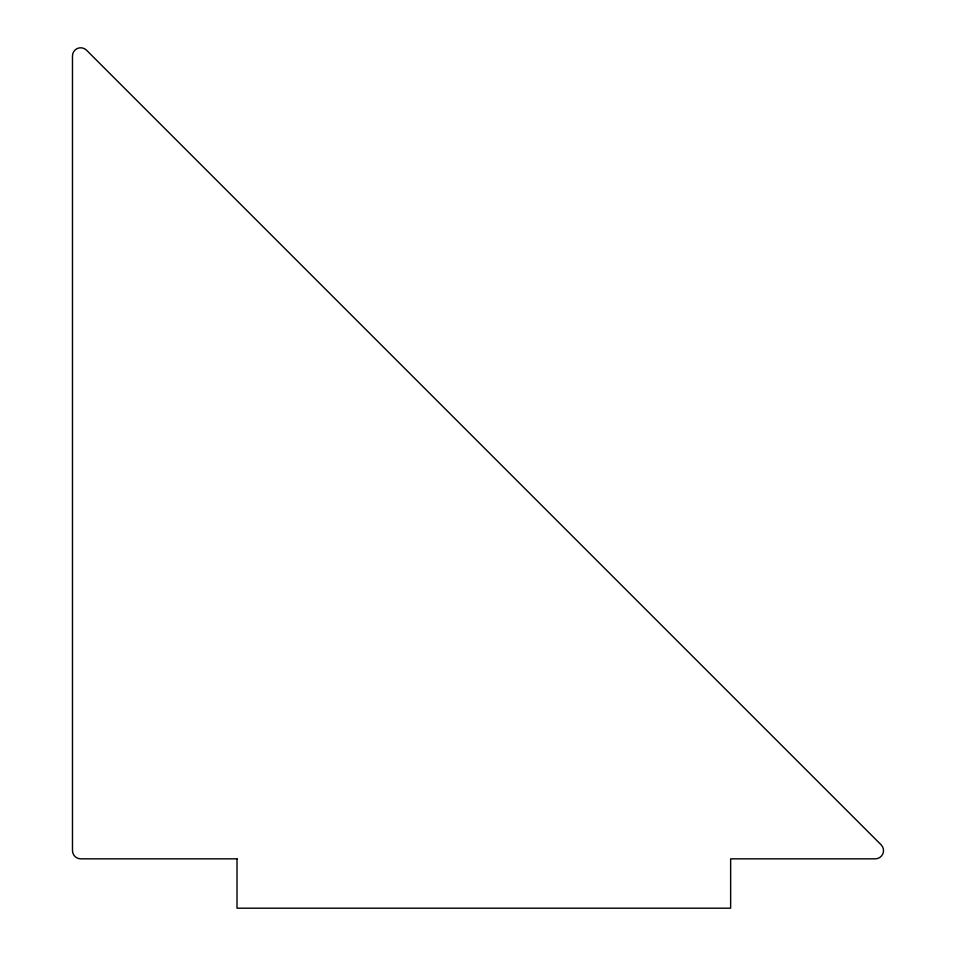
<?xml version="1.0" encoding="UTF-8"?>
<svg xmlns="http://www.w3.org/2000/svg" width="956" height="956" viewBox="0 0 956 956"><rect width="100%" height="100%" fill="white"/><g stroke="black" fill="none" stroke-linecap="round" stroke-linejoin="round"><path stroke-width="1.43" d="M237.016 858.835L80.71 858.835A8.222 8.222 0 0 1 72.477 850.613L72.477 56.01A8.222 8.222 0 0 1 86.53 50.19L881.121 844.793A8.222 8.222 0 0 1 875.314 858.835L730.635 858.835L730.635 908.2L237.016 908.2L237.016 858.835"/></g></svg>
